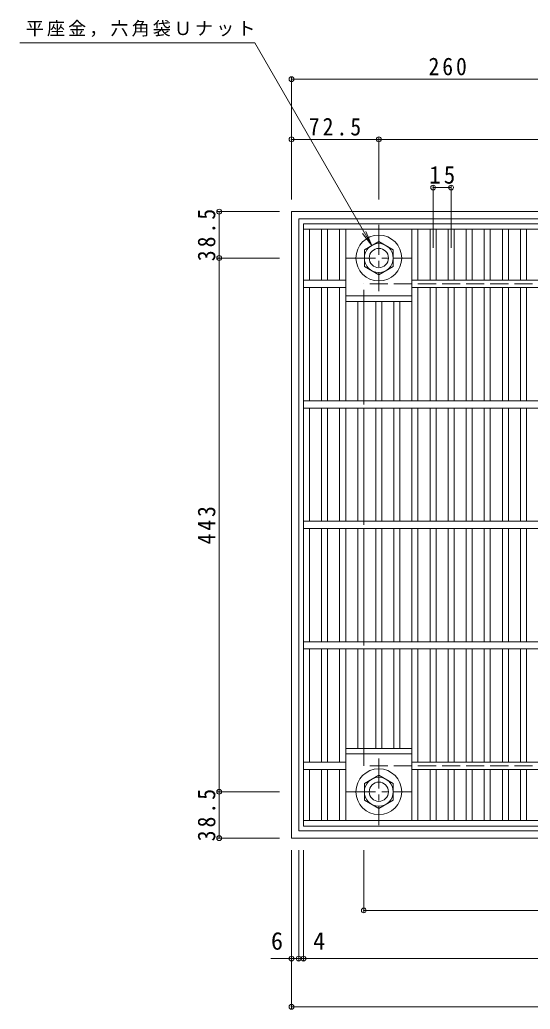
# Model space of a CAD drawing. Units: millimetres at full size, sheet at 1:5. Extents: x -907 to 830, y -688 to 643.
# Drawn here: x -907 to -484, y -243 to 578 of the extents above; entities that cross this region are included whole.
import ezdxf
from ezdxf.enums import TextEntityAlignment as Align

# ---------------------------------------------------------------- set-up
doc = ezdxf.new("R2010")
doc.units = ezdxf.units.MM
doc.header["$LTSCALE"] = 5
doc.header["$PDMODE"] = 32
doc.header["$PDSIZE"] = 4
doc.linetypes.add('CHAIN1', pattern=[8, 5, -1, 1, -1])
doc.linetypes.add('DASHED3', pattern=[4, 3, -1])
for name, color, linetype, lineweight in [('E-1', 2, 'Continuous', 9), ('E-2', 3, 'Continuous', 9), ('E-4', 7, 'Continuous', 9), ('E-5', 7, 'Continuous', 9)]:
    doc.layers.add(name, color=color, linetype=linetype, lineweight=lineweight)
doc.styles.add('ＭＳ ゴシック', font='')
doc.styles.get('ＭＳ ゴシック').set_extended_font_data('MS Gothic')

msp = doc.modelspace()

# ---------------------------------------------------------------- linework, layer by layer
at = {"layer": 'E-1'}
for p, q in [((-681.876, -101.184), (-681.876, 418.816)), ((-161.876, 418.816), (-681.876, 418.816)), ((-675.876, -95.184), (-675.876, 412.816)), ((-167.876, 412.816), (-675.876, 412.816)), ((-621.376, 387.244), (-609.376, 394.172)), ((-621.376, 373.387), (-621.376, 387.244)), ((-609.376, 394.172), (-597.376, 387.244)), ((-597.376, 387.244), (-597.376, 373.387)), ((-609.376, 366.459), (-621.376, 373.387)), ((-597.376, 373.387), (-609.376, 366.459)), ((-609.376, -48.828), (-621.376, -55.757)), ((-597.376, -55.757), (-609.376, -48.828)), ((-621.376, -55.757), (-621.376, -69.613)), ((-597.376, -69.613), (-597.376, -55.757)), ((-621.376, -69.613), (-609.376, -76.542)), ((-609.376, -76.542), (-597.376, -69.613)), ((-167.876, -95.184), (-675.876, -95.184)), ((-161.876, -101.184), (-681.876, -101.184))]:
    msp.add_line(p, q, dxfattribs=at)
at = {"layer": 'E-1', "linetype": 'CHAIN1'}
for p, q in [((-609.376, 407.953), (-609.376, 352.679)), ((-637.013, 380.316), (-581.74, 380.316)), ((-609.376, -35.049), (-609.376, -90.322)), ((-637.013, -62.686), (-581.739, -62.686))]:
    msp.add_line(p, q, dxfattribs=at)
at = {"layer": 'E-1', "linetype": 'DASHED3'}
for p, q in [((-621.876, -41.184), (-621.876, 358.817)), ((-221.876, 358.817), (-621.876, 358.817)), ((-221.876, -41.184), (-621.876, -41.184))]:
    msp.add_line(p, q, dxfattribs=at)
at = {"layer": 'E-1'}
for centre, radius in [((-609.376, 380.316), 19), ((-609.376, 380.316), 12), ((-609.376, 380.316), 8), ((-609.376, -62.686), 19), ((-609.376, -62.686), 12), ((-609.376, -62.686), 8)]:
    msp.add_circle(centre, radius, dxfattribs=at)
at = {"layer": 'E-2'}
for p, q in [((-671.876, -91.184), (-671.876, 408.816)), ((-171.876, 408.816), (-671.876, 408.816)), ((-671.876, 404.316), (-171.876, 404.316)), ((-666.876, 361.816), (-666.876, 404.316)), ((-656.876, 361.816), (-656.876, 404.316)), ((-651.876, 361.816), (-651.876, 404.316)), ((-641.876, 361.816), (-641.876, 404.316)), ((-636.876, 261.816), (-636.876, 404.316)), ((-581.876, 261.816), (-581.876, 404.316)), ((-576.876, 361.816), (-576.876, 404.316)), ((-566.876, 361.816), (-566.876, 404.316)), ((-561.876, 361.816), (-561.876, 404.316)), ((-551.876, 361.816), (-551.876, 404.316)), ((-546.876, 361.816), (-546.876, 404.316)), ((-536.876, 361.816), (-536.876, 404.316)), ((-531.876, 361.816), (-531.876, 404.316)), ((-521.876, 361.816), (-521.876, 404.316)), ((-516.876, 361.816), (-516.876, 404.316)), ((-506.876, 361.816), (-506.876, 404.316)), ((-501.876, 361.816), (-501.876, 404.316)), ((-491.876, 361.816), (-491.876, 404.316)), ((-486.876, 361.816), (-486.876, 404.316)), ((-636.876, 361.816), (-671.876, 361.816)), ((-261.876, 361.816), (-581.876, 361.816)), ((-636.876, 355.816), (-671.876, 355.816)), ((-666.876, 261.816), (-666.876, 355.816)), ((-656.876, 261.816), (-656.876, 355.816)), ((-651.876, 261.816), (-651.876, 355.816)), ((-641.876, 261.816), (-641.876, 355.816)), ((-261.876, 355.816), (-581.876, 355.816)), ((-576.876, 261.816), (-576.876, 355.816)), ((-566.876, 261.816), (-566.876, 355.816)), ((-561.876, 261.816), (-561.876, 355.816)), ((-551.876, 261.816), (-551.876, 355.816)), ((-546.876, 261.816), (-546.876, 355.816)), ((-536.876, 261.816), (-536.876, 355.816)), ((-531.876, 261.816), (-531.876, 355.816)), ((-521.876, 261.816), (-521.876, 355.816)), ((-516.876, 261.816), (-516.876, 355.816)), ((-506.876, 261.816), (-506.876, 355.816)), ((-501.876, 261.816), (-501.876, 355.816)), ((-491.876, 261.816), (-491.876, 355.816)), ((-486.876, 261.816), (-486.876, 355.816)), ((-636.876, 348.816), (-581.876, 348.816)), ((-636.876, 344.316), (-581.876, 344.316)), ((-626.876, 261.816), (-626.876, 344.316)), ((-621.876, 261.816), (-621.876, 344.316)), ((-611.876, 261.816), (-611.876, 344.316)), ((-606.876, 261.816), (-606.876, 344.316)), ((-596.876, 261.816), (-596.876, 344.316)), ((-591.876, 261.816), (-591.876, 344.316)), ((-171.876, 261.816), (-671.876, 261.816)), ((-171.876, 255.816), (-671.876, 255.816)), ((-666.876, 161.816), (-666.876, 255.816)), ((-656.876, 161.816), (-656.876, 255.816)), ((-651.876, 161.816), (-651.876, 255.816)), ((-641.876, 161.816), (-641.876, 255.816)), ((-636.876, 161.816), (-636.876, 255.816)), ((-626.876, 161.816), (-626.876, 255.816)), ((-621.876, 161.816), (-621.876, 255.816)), ((-611.876, 161.816), (-611.876, 255.816)), ((-606.876, 161.816), (-606.876, 255.816)), ((-596.876, 161.816), (-596.876, 255.816)), ((-591.876, 161.816), (-591.876, 255.816)), ((-581.876, 161.816), (-581.876, 255.816)), ((-576.876, 161.816), (-576.876, 255.816)), ((-566.876, 161.816), (-566.876, 255.816)), ((-561.876, 161.816), (-561.876, 255.816)), ((-551.876, 161.816), (-551.876, 255.816)), ((-546.876, 161.816), (-546.876, 255.816)), ((-536.876, 161.816), (-536.876, 255.816)), ((-531.876, 161.816), (-531.876, 255.816)), ((-521.876, 161.816), (-521.876, 255.816)), ((-516.876, 161.816), (-516.876, 255.816)), ((-506.876, 161.816), (-506.876, 255.816)), ((-501.876, 161.816), (-501.876, 255.816)), ((-491.876, 161.816), (-491.876, 255.816)), ((-486.876, 161.816), (-486.876, 255.816)), ((-171.876, 161.816), (-671.876, 161.816)), ((-171.876, 155.816), (-671.876, 155.816)), ((-666.876, 61.816), (-666.876, 155.816)), ((-656.876, 61.816), (-656.876, 155.816)), ((-651.876, 61.816), (-651.876, 155.816)), ((-641.876, 61.816), (-641.876, 155.816)), ((-636.876, 61.816), (-636.876, 155.816)), ((-626.876, 61.816), (-626.876, 155.816)), ((-621.876, 61.816), (-621.876, 155.816)), ((-611.876, 61.816), (-611.876, 155.816)), ((-606.876, 61.816), (-606.876, 155.816)), ((-596.876, 61.816), (-596.876, 155.816)), ((-591.876, 61.816), (-591.876, 155.816)), ((-581.876, 61.816), (-581.876, 155.816)), ((-576.876, 61.816), (-576.876, 155.816)), ((-566.876, 61.816), (-566.876, 155.816)), ((-561.876, 61.816), (-561.876, 155.816)), ((-551.876, 61.816), (-551.876, 155.816)), ((-546.876, 61.816), (-546.876, 155.816)), ((-536.876, 61.816), (-536.876, 155.816)), ((-531.876, 61.816), (-531.876, 155.816)), ((-521.876, 61.816), (-521.876, 155.816)), ((-516.876, 61.816), (-516.876, 155.816)), ((-506.876, 61.816), (-506.876, 155.816)), ((-501.876, 61.816), (-501.876, 155.816)), ((-491.876, 61.816), (-491.876, 155.816)), ((-486.876, 61.816), (-486.876, 155.816)), ((-171.876, 61.816), (-671.876, 61.816)), ((-171.876, 55.816), (-671.876, 55.816)), ((-666.876, -38.184), (-666.876, 55.816)), ((-656.876, -38.184), (-656.876, 55.816)), ((-651.876, -38.184), (-651.876, 55.816)), ((-641.876, -38.184), (-641.876, 55.816)), ((-636.876, -86.684), (-636.876, 55.816)), ((-626.876, -26.684), (-626.876, 55.816)), ((-621.876, -26.684), (-621.876, 55.816)), ((-611.876, -26.684), (-611.876, 55.816)), ((-606.876, -26.684), (-606.876, 55.816)), ((-596.876, -26.684), (-596.876, 55.816)), ((-591.876, -26.684), (-591.876, 55.816)), ((-581.876, -86.684), (-581.876, 55.816)), ((-576.876, -38.184), (-576.876, 55.816)), ((-566.876, -38.184), (-566.876, 55.816)), ((-561.876, -38.184), (-561.876, 55.816)), ((-551.876, -38.184), (-551.876, 55.816)), ((-546.876, -38.184), (-546.876, 55.816)), ((-536.876, -38.184), (-536.876, 55.816)), ((-531.876, -38.184), (-531.876, 55.816)), ((-521.876, -38.184), (-521.876, 55.816)), ((-516.876, -38.184), (-516.876, 55.816)), ((-506.876, -38.184), (-506.876, 55.816)), ((-501.876, -38.184), (-501.876, 55.816)), ((-491.876, -38.184), (-491.876, 55.816)), ((-486.876, -38.184), (-486.876, 55.816)), ((-581.876, -26.684), (-636.876, -26.684)), ((-581.876, -31.184), (-636.876, -31.184)), ((-636.876, -38.184), (-671.876, -38.184)), ((-261.876, -38.184), (-581.876, -38.184)), ((-636.876, -44.184), (-671.876, -44.184)), ((-666.876, -86.684), (-666.876, -44.184)), ((-656.876, -86.684), (-656.876, -44.184)), ((-651.876, -86.684), (-651.876, -44.184)), ((-641.876, -86.684), (-641.876, -44.184)), ((-261.876, -44.184), (-581.876, -44.184)), ((-576.876, -86.684), (-576.876, -44.184)), ((-566.876, -86.684), (-566.876, -44.184)), ((-561.876, -86.684), (-561.876, -44.184)), ((-551.876, -86.684), (-551.876, -44.184)), ((-546.876, -86.684), (-546.876, -44.184)), ((-536.876, -86.684), (-536.876, -44.184)), ((-531.876, -86.684), (-531.876, -44.184)), ((-521.876, -86.684), (-521.876, -44.184)), ((-516.876, -86.684), (-516.876, -44.184)), ((-506.876, -86.684), (-506.876, -44.184)), ((-501.876, -86.684), (-501.876, -44.184)), ((-491.876, -86.684), (-491.876, -44.184)), ((-486.876, -86.684), (-486.876, -44.184)), ((-171.876, -86.684), (-671.876, -86.684)), ((-171.876, -91.184), (-671.876, -91.184))]:
    msp.add_line(p, q, dxfattribs=at)
at = {"layer": 'E-4'}
for p, q in [((-681.876, 530.316), (-681.876, 428.816)), ((-681.876, 528.816), (-421.876, 528.816)), ((-681.876, 478.816), (-609.376, 478.816)), ((-609.376, 480.316), (-609.376, 428.816)), ((-609.376, 478.816), (-234.376, 478.816)), ((-564.346, 440.316), (-564.346, 388.816)), ((-564.346, 438.816), (-549.406, 438.816)), ((-549.406, 440.316), (-549.406, 388.816)), ((-743.376, 418.816), (-691.876, 418.816)), ((-741.876, 418.816), (-741.876, 380.316)), ((-743.376, 380.316), (-691.876, 380.316)), ((-741.876, 380.316), (-741.876, -62.686)), ((-743.376, -62.686), (-691.876, -62.686)), ((-741.876, -62.686), (-741.876, -101.184)), ((-743.376, -101.184), (-691.876, -101.184)), ((-681.876, -242.684), (-681.876, -111.184)), ((-675.876, -202.684), (-675.876, -111.184)), ((-671.876, -202.684), (-671.876, -111.184)), ((-621.876, -162.684), (-621.876, -111.184)), ((-621.876, -161.184), (-221.876, -161.184)), ((-681.876, -201.184), (-698.876, -201.184)), ((-681.876, -201.184), (-675.876, -201.184)), ((-675.876, -201.184), (-671.876, -201.184)), ((-671.876, -201.184), (-171.876, -201.184)), ((-681.876, -241.184), (-161.876, -241.184))]:
    msp.add_line(p, q, dxfattribs=at)
for p in [(-681.876, 528.816), (-681.876, 478.816), (-609.376, 478.816), (-564.346, 438.816), (-549.406, 438.816), (-741.876, 418.816), (-741.876, 380.316), (-741.876, -62.686), (-741.876, -101.184), (-621.876, -161.184), (-681.876, -201.184), (-675.876, -201.184), (-671.876, -201.184), (-681.876, -241.184)]:
    msp.add_point(p, dxfattribs=at)
at = {"layer": 'E-5'}
for p, q in [((-712.326, 558.816), (-907.326, 558.816)), ((-712.326, 558.816), (-615.296, 390.754)), ((-615.296, 390.754), (-622.905, 400.671)), ((-615.296, 390.754), (-620.079, 402.303))]:
    msp.add_line(p, q, dxfattribs=at)

# ---------------------------------------------------------------- texts
at = {"layer": 'E-4', "color": 2, "style": 'ＭＳ ゴシック'}
for s, p in [('6', (-698.876, -198.184)), ('4', (-663.876, -198.184))]:
    msp.add_text(s, height=14.66, dxfattribs=at).set_placement(p, align=Align.BOTTOM_LEFT)
at = {"layer": 'E-4', "color": 2, "char_height": 14.66, "attachment_point": 7, "style": 'ＭＳ ゴシック'}
for s, insert in [('\\T1.27;\\W0.9;260', (-568.126, 531.816)), ('\\T1.28;\\W0.9;72.5', (-667.501, 481.816)), ('\\T1.27;\\W0.95;15', (-567.501, 441.816))]:
    msp.add_mtext(s, dxfattribs=dict(at, insert=insert))
at = {"layer": 'E-4', "color": 2, "char_height": 14.66, "attachment_point": 7, "rotation": 90, "style": 'ＭＳ ゴシック'}
for s, insert in [('\\T1.28;\\W0.9;38.5', (-744.876, 377.691)), ('\\T1.27;\\W0.9;443', (-744.876, 142.565)), ('\\T1.28;\\W0.9;38.5', (-744.876, -103.81))]:
    msp.add_mtext(s, dxfattribs=dict(at, insert=insert))
at = {"layer": 'E-5', "insert": (-902.326, 563.816), "char_height": 11, "attachment_point": 7, "style": 'ＭＳ ゴシック'}
msp.add_mtext('\\T1.17;平座金，六角袋Ｕナット', dxfattribs=at)

doc.saveas('drawing.dxf')
